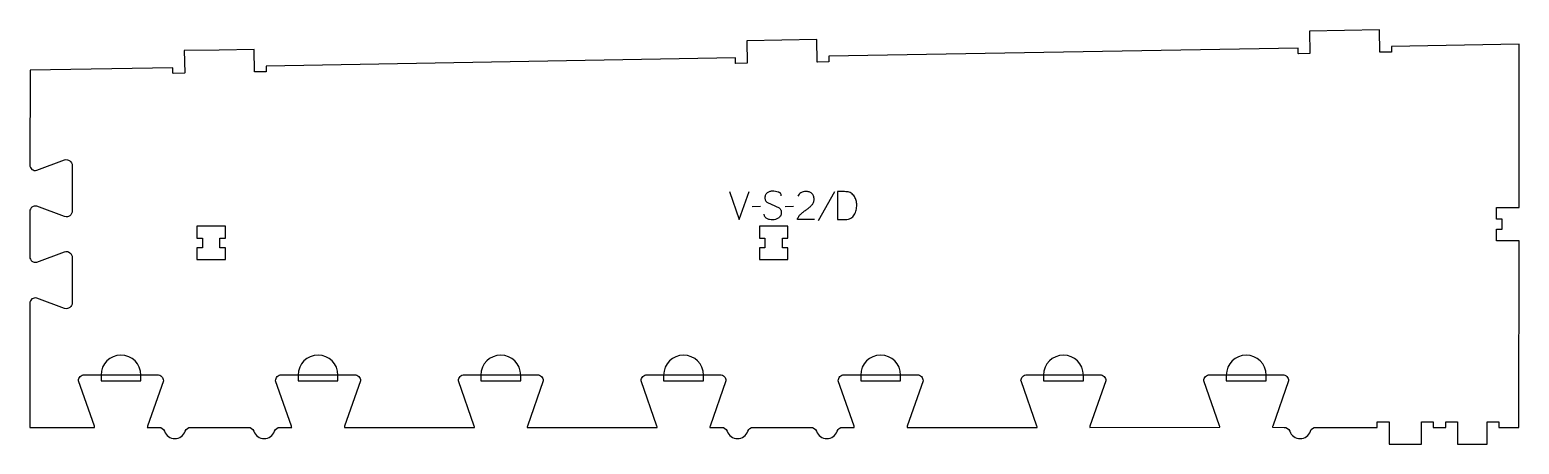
# Model space of a CAD drawing. Extents: x 0 to 1588, y 0 to 442.
import ezdxf

# ---------------------------------------------------------------- set-up
doc = ezdxf.new("R2010")
doc.units = 0
for name, color, linetype in [('1_ANYTOOL_1MMDEEP_LABELS_S', 2, 'CONTINUOUS'), ('3_ANYTOOL_CUTTHROUGH_INSID', 4, 'CONTINUOUS'), ('4_ANYTOOL_CUTTHROUGH_OUTSI', 5, 'CONTINUOUS'), ('5_ANYTOOL_HALF_MILL_9MM_IN', 3, 'CONTINUOUS')]:
    doc.layers.add(name, color=color, linetype=linetype)

msp = doc.modelspace()

# ---------------------------------------------------------------- linework, layer by layer
at = {"layer": '1_ANYTOOL_1MMDEEP_LABELS_S'}
for p, q in [((858.066589, 269.097927), (840.880875, 238.326499)), ((779.209446, 253.45507), (770.423732, 253.369356)), ((814.266589, 253.45507), (805.480875, 253.369356))]:
    msp.add_line(p, q, dxfattribs=at)
msp.add_lwpolyline([(746.080875, 269.569356), (756.452303, 239.569356), (766.99516, 269.569356)], dxfattribs=at)
for points in [[(801.452303, 264.983642, 0.071867), (801.25919, 266.320248, 0.100684), (800.63266, 267.501499, 0.047558), (800.158107, 267.977949, 0.038563), (799.608107, 268.366677, 0.037928), (798.910919, 268.714145, 0.026634), (798.173732, 268.969356, 0.028461), (795.150399, 269.655339, 0.041577), (792.066589, 269.912213, 0.036938), (790.564229, 269.801073, 0.041531), (789.098732, 269.456856, 0.041583), (787.721355, 268.879647, 0.038125), (786.452303, 268.090784, 0.057611), (785.382151, 267.09888, 0.065808), (784.588018, 265.878284, 0.06469), (784.110521, 264.41873, 0.046778), (783.966589, 262.883642, 0.052235), (784.128945, 261.333799, 0.075448), (784.673732, 259.883642, 0.076671), (785.589824, 258.710589, 0.061023), (786.79516, 257.826499, 0.021951), (789.824014, 256.299153, 0.018213), (792.966589, 255.019356, -0.02405), (796.068073, 253.713894, -0.02981), (799.009446, 252.083642, -0.068439), (800.150748, 251.117711, -0.079282), (800.959446, 249.865784, -0.076308), (801.384446, 248.287102, -0.047772), (801.409446, 246.640784, -0.046243), (801.116212, 244.959825, -0.06359), (800.466589, 243.388999, -0.064671), (799.493765, 242.10481, -0.057073), (798.238018, 241.090784, -0.067522), (795.269709, 239.727874, -0.070793), (792.04516, 239.226499, -0.064027), (788.906145, 239.589014, -0.070447), (785.980875, 240.769356, -0.054374), (784.822457, 241.618989, -0.074742), (783.923732, 242.73007, -0.075199), (783.400725, 244.036449, -0.057737), (783.238018, 245.440784)], [(836.852303, 239.612213), (818.552303, 239.65507, -0.034491), (819.215081, 241.402402, -0.037732), (820.121946, 243.035427, -0.037744), (821.26124, 244.510063, -0.03482), (822.602303, 245.80507, -0.00859), (825.561528, 248.203653, -0.008791), (828.602303, 250.497927, 0.020588), (831.421592, 252.73137, 0.025206), (834.023732, 255.212213, 0.046908), (835.044327, 256.513455, 0.051091), (835.791589, 257.987213, 0.050722), (836.240322, 259.635388, 0.041139), (836.380875, 261.340784, 0.039396), (836.23823, 263.14837, 0.058519), (835.748732, 264.887213, 0.060358), (834.958174, 266.294329, 0.061397), (833.852303, 267.469356, 0.048006), (832.496346, 268.391315, 0.045901), (830.991589, 269.044356, 0.045216), (829.251528, 269.446915, 0.034258), (827.466589, 269.569356, 0.055622), (824.832018, 269.275369, 0.079896), (822.388018, 268.294356, 0.080617), (820.41863, 266.628656, 0.060287), (818.980875, 264.469356)]]:
    msp.add_lwpolyline(points, format="xyb", dxfattribs=at)
msp.add_lwpolyline([(861.49516, 269.569356), (861.49516, 239.569356), (870.023732, 239.65507, 0.046402), (872.930106, 239.963246, 0.07465), (875.659446, 240.951499, 0.077785), (877.742431, 242.540521, 0.06915), (879.280875, 244.669356, 0.029998), (880.418401, 247.164672, 0.031416), (881.241589, 249.78007, 0.031395), (881.734233, 252.497393, 0.029153), (881.89516, 255.25507, 0.03275), (881.74268, 257.580492, 0.035889), (881.273732, 259.862213, 0.03592), (880.488873, 262.037581, 0.033706), (879.409446, 264.083642, 0.042675), (877.850963, 266.173393, 0.065683), (875.889803, 267.871142, 0.068103), (873.792077, 268.875049, 0.065471), (871.502303, 269.290784, 0.005437), (866.500182, 269.480839, 0.00471)], format="xyb", close=True, dxfattribs=at)
at = {"layer": '3_ANYTOOL_CUTTHROUGH_INSID'}
for points in [[(202.3, 196.956388), (208.55, 196.956388), (208.55, 209.456388), (202.55, 209.456388), (202.55, 219.956388), (208.55, 219.956388), (208.55, 232.456388), (202.3, 232.456388), (178.05, 232.456388), (178.05, 219.956388), (184.05, 219.956388), (184.05, 209.456388), (178.05, 209.456388), (178.05, 196.956388)], [(802.300001, 196.956388), (808.550001, 196.956388), (808.550001, 209.456388), (802.550001, 209.456388), (802.550001, 219.956388), (808.550001, 219.956388), (808.550001, 232.456388), (778.050001, 232.456388), (778.050001, 219.956388), (784.050001, 219.956388), (784.050001, 209.456388), (778.050001, 209.456388), (778.050001, 196.956388)]]:
    msp.add_lwpolyline(points, close=True, dxfattribs=at)
at = {"layer": '4_ANYTOOL_CUTTHROUGH_OUTSI'}
msp.add_lwpolyline([(1452.075137, 424.268669), (1452.175474, 418.519439, -0.414214), (1451.929874, 418.265115), (1439.931701, 418.05572, -0.414214), (1439.677377, 418.30132), (1439.262951, 442.047669), (1364.774298, 440.747465), (1365.188726, 417.000993, -0.414214), (1364.943126, 416.746669), (1352.944953, 416.537275, -0.414214), (1352.690629, 416.782874), (1352.590294, 422.531997), (852.075137, 413.794055), (852.175474, 408.044825, -0.414214), (851.929874, 407.7905), (839.931701, 407.581106, -0.414214), (839.677377, 407.826706), (839.262951, 431.573055), (802.018625, 430.922965), (764.774298, 430.27285), (765.188726, 406.526379, -0.414214), (764.943126, 406.272055), (752.944953, 406.06266, -0.414214), (752.690629, 406.30826), (752.590294, 412.057383), (252.075137, 403.31944), (252.175474, 397.570211, -0.414214), (251.929874, 397.315886), (239.931701, 397.106492, -0.414214), (239.677377, 397.352091), (239.262951, 421.09844), (202.018625, 420.448351), (164.774298, 419.798236), (165.188726, 396.051765, -0.414214), (164.943126, 395.79744), (152.944953, 395.588046, -0.414214), (152.690629, 395.833646), (152.590294, 401.582769), (0.28473, 398.923834), (0, 297.788799, 0.237079), (2.31765, 293.175966, 0.237104), (7.402166, 292.281878), (37.163053, 303.276927, -0.015611), (37.177854, 303.281876, -0.237077), (42.704448, 302.309792, -0.237079), (45.223632, 297.295463), (45.224088, 248.789378, -0.237079), (42.704904, 243.775046, -0.237079), (37.178164, 242.802963, -0.015604), (37.163368, 242.807909), (7.387383, 253.80744, 0.236338), (2.31765, 252.90842, 0.237079), (0, 248.295235), (0, 199.789235, 0.237079), (2.31765, 195.176051, 0.237104), (7.402166, 194.281962), (37.163053, 205.277012, -0.015611), (37.177854, 205.281961, -0.237077), (42.704448, 204.309877, -0.237079), (45.223632, 199.295547), (45.224088, 150.789463, -0.237079), (42.704904, 145.775131, -0.237079), (37.178164, 144.803047, -0.015604), (37.163368, 144.807994), (7.387383, 155.807524, 0.236338), (2.31765, 154.908504, 0.237079), (0, 150.29532), (0, 17.999933), (69.094479, 17.999933, 0.06141), (68.859569, 19.394803), (51.964036, 67.667345, -0.084368), (51.95, 67.749933, -0.414214), (58.2, 73.999933), (136.2, 73.999933, -0.414214), (142.45, 67.749933, -0.084368), (142.435965, 67.667345), (125.536852, 19.383738, 0.060798), (125.305523, 17.999967), (137.704833, 18, -0.317837), (143.597389, 13.833333, 0.317837), (154.675396, 6, 0.317837), (165.753402, 13.833333, -0.317837), (171.645959, 18), (184.300198, 17.999966), (202.300001, 17.999933), (220.300395, 17.999966), (232.955228, 18, -0.317837), (238.847785, 13.833333, 0.707107), (261.003797, 13.833333, -0.317837), (266.896354, 18), (279.294692, 17.999967, 0.061333), (279.059569, 19.394803), (262.164036, 67.667345, -0.084368), (262.15, 67.749933, -0.414214), (268.4, 73.999933), (346.4, 73.999933, -0.414214), (352.65, 67.749933, -0.084368), (352.635965, 67.667345), (335.736852, 19.383738, 0.0608), (335.505522, 17.999933), (474.194479, 17.999933, 0.06141), (473.959569, 19.394803), (457.064036, 67.667345, -0.084368), (457.05, 67.749933, -0.414214), (463.3, 73.999933), (541.3, 73.999933, -0.414214), (547.55, 67.749933, -0.084368), (547.535965, 67.667345), (530.636852, 19.383738, 0.0608), (530.405522, 17.999933), (669.094479, 17.999933, 0.06141), (668.859569, 19.394803), (651.964036, 67.667345, -0.084368), (651.95, 67.749933, -0.414214), (658.2, 73.999933), (736.2, 73.999933, -0.414214), (742.45, 67.749933, -0.084368), (742.435965, 67.667345), (725.536852, 19.383738, 0.060898), (725.305809, 17.999967), (737.705228, 18, -0.317837), (743.597785, 13.833333, 0.317837), (754.675791, 6, 0.317837), (765.753797, 13.833333, -0.317837), (771.646354, 18), (784.300001, 17.999966), (802.300001, 17.999933), (820.300395, 17.999966), (832.955228, 18, -0.317837), (838.847785, 13.833333, 0.707107), (861.003797, 13.833333, -0.317837), (866.896354, 18), (879.294692, 17.999967, 0.061333), (879.059569, 19.394803), (862.164036, 67.667345, -0.084368), (862.150001, 67.749933, -0.414214), (868.400001, 73.999933), (928.400001, 73.999933), (946.400001, 73.999933, -0.414214), (952.650001, 67.749933, -0.084368), (952.635965, 67.667345), (935.736852, 19.383738, 0.0608), (935.505522, 17.999933), (1074.19448, 17.999933, 0.06141), (1073.959569, 19.394803), (1057.064036, 67.667345, -0.084368), (1057.050001, 67.749933, -0.414214), (1063.300001, 73.999933), (1141.300001, 73.999933, -0.414214), (1147.550001, 67.749933, -0.084368), (1147.535965, 67.667345), (1130.636852, 19.383738, 0.060891), (1130.405798, 18.000016), (1269.094491, 18.045418, 0.061472), (1268.859742, 19.440372), (1251.964209, 67.712914, -0.084368), (1251.950174, 67.795502, -0.414214), (1258.200174, 74.045502), (1336.200174, 74.045502, -0.414214), (1342.450174, 67.795502, -0.084368), (1342.436138, 67.712914), (1325.537025, 19.429307, 0.06084), (1325.305654, 18.044585), (1337.705678, 17.999999, -0.317837), (1343.597785, 13.833333, 0.317837), (1354.675791, 6, 0.317837), (1365.753797, 13.833333, -0.317837), (1371.646354, 18), (1437.050791, 18), (1437.050791, 23.75, -0.414214), (1437.300791, 24), (1449.300791, 24, -0.414214), (1449.550791, 23.75), (1449.550791, 0), (1484.050791, 0), (1484.050791, 23.75, -0.414214), (1484.300791, 24), (1496.300791, 24, -0.414214), (1496.550791, 23.75), (1496.550791, 18), (1509.962791, 18), (1509.962791, 23.75, -0.414214), (1510.212791, 24), (1522.212791, 24, -0.414214), (1522.462791, 23.75), (1522.462791, 0), (1554.050791, 0), (1554.050791, 23.75, -0.414214), (1554.300791, 24), (1566.300791, 24, -0.414214), (1566.550791, 23.75), (1566.550791, 18), (1588.050525, 17.999967), (1588.153708, 216.956388), (1564.403838, 216.956388, -0.414214), (1564.153838, 217.206388), (1564.153838, 229.206388, -0.414214), (1564.403838, 229.456388), (1570.153838, 229.456388), (1570.153838, 239.956388), (1564.403838, 239.956388, -0.414214), (1564.153838, 240.206388), (1564.153838, 252.206388, -0.414214), (1564.403838, 252.456388), (1588.19297, 252.456388), (1588.363376, 426.648031)], format="xyb", close=True, dxfattribs=at)
at = {"layer": '5_ANYTOOL_HALF_MILL_9MM_IN'}
for points in [[(118.45, 73.749933, 1), (75.95, 73.749933), (75.95, 67.499933), (118.45, 67.499933)], [(328.65, 73.749933, 1), (286.15, 73.749933), (286.15, 67.499933), (328.65, 67.499933)], [(523.55, 73.749933, 1), (481.05, 73.749933), (481.05, 67.499933), (523.55, 67.499933)], [(718.45, 73.749933, 1), (675.95, 73.749933), (675.95, 67.499933), (718.45, 67.499933)], [(928.650001, 73.749933, 1), (886.150001, 73.749933), (886.150001, 67.499933), (928.650001, 67.499933)], [(1123.550001, 73.749933, 1), (1081.050001, 73.749933), (1081.050001, 67.499933), (1123.550001, 67.499933)], [(1318.44995, 73.796044, 0.997832), (1275.950051, 73.796044, 0.000542), (1275.949914, 73.670773, 0.000542), (1275.95005, 73.545502), (1275.95005, 67.545502), (1318.449951, 67.545502)]]:
    msp.add_lwpolyline(points, format="xyb", close=True, dxfattribs=at)

doc.saveas('drawing.dxf')
